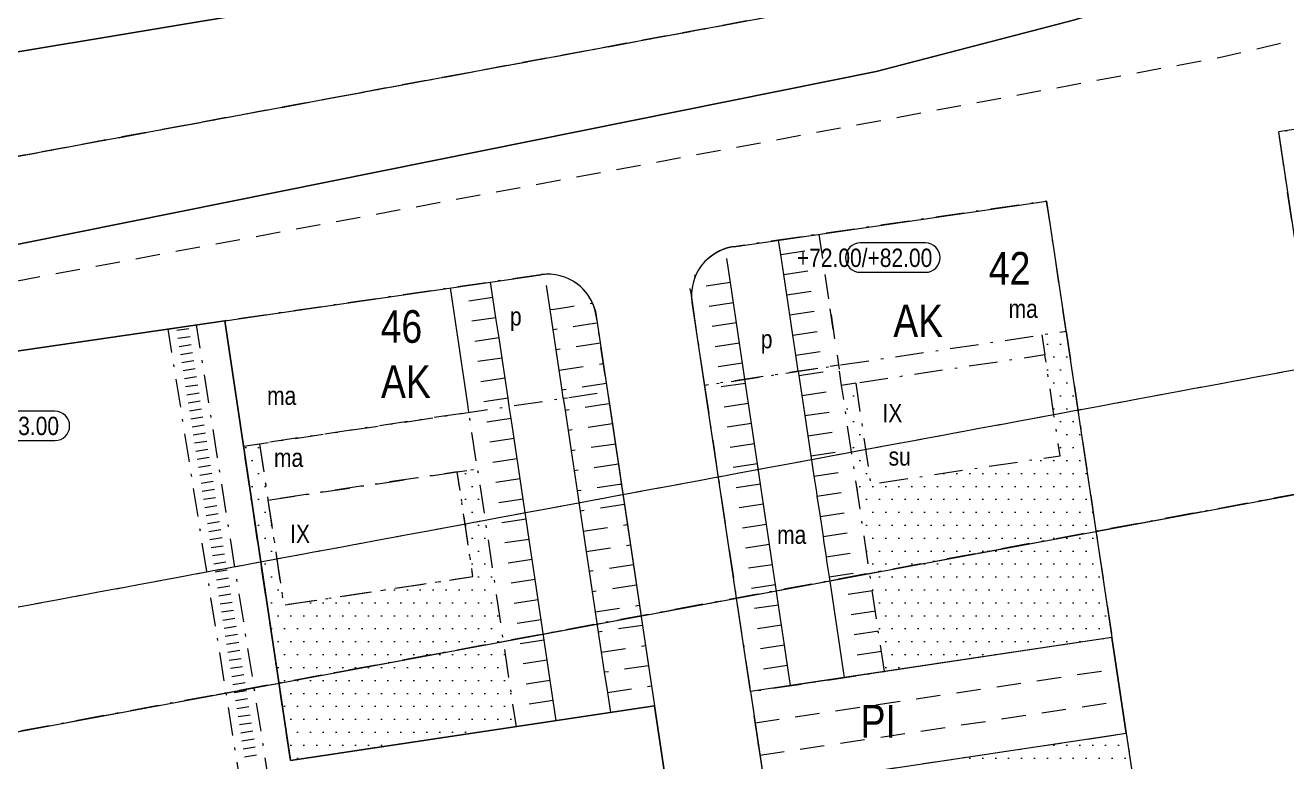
# Model space of a CAD drawing. Header units: metres. Extents: x 24485995 to 24488038, y 6819999 to 6822001.
# Drawn here: x 24486296.8 to 24486451.7, y 6821417.2 to 6821507.6 of the extents above; entities that cross this region are included whole.
import ezdxf

# ---------------------------------------------------------------- set-up
doc = ezdxf.new("R2010")
doc.units = ezdxf.units.M
for name, pattern in [('k10020', [0]), ('k10040', [10.3, 3.5, -1.5, 0.3, -1.5, 3.5]), ('k10050', [8, 3, -2, 3]), ('k10li0', [0]), ('k10rt0', [0]), ('k10vi1', [0])]:
    doc.linetypes.add(name, pattern=pattern)
for name, color, linetype, lineweight in [('AK_AsemakaavaTeksti_Korttelinumero', 7, 'Continuous', 0), ('AK_AsemakaavaViiva_Kaupunginosan_raja', 7, 'Continuous', 0), ('AK_Kaavamerkinta_Kayttotarkoitusalue', 7, 'Continuous', 0), ('AK_KayttotarkoitusSymboliViiva_Liikennealueen_kuvio', 12, 'Continuous', 0), ('AK_KayttotarkoitusSymboliViiva_Rautatiealueen_kuvio', 14, 'Continuous', 0), ('AK_KayttotarkoitusSymboliViiva_Virkistysalueen_kuvio_murtoviiva', 7, 'Continuous', 0), ('AK_KayttotarkoitusViiva', 7, 'Continuous', 0), ('AK_LiikennointiViiva_Polkuviivoitus', 7, 'Continuous', 0), ('AK_MaanalainenkSymboli', 132, 'Continuous', 0), ('AK_MaanalainenkTeksti_Korkeusmerkinta', 132, 'Continuous', 0), ('AK_MaanalainenkViiva_Alueenosan_raja', 132, 'Continuous', 0), ('AK_MaanalainenkViiva_Liikennealueen_kuvio', 132, 'Continuous', 0), ('AK_MaanalainenkViiva_Ohj_Alueenosan_raja', 132, 'Continuous', 0), ('AK_MuuAsemakaavaTeksti_Alueenosan_kayttotarkoitus', 7, 'Continuous', 0), ('AK_MuuAsemakaavaViiva_alueenosan_raja', 7, 'Continuous', 0), ('AK_MuuAsemakaavaViiva_Ohj_alueenosan_raja', 7, 'Continuous', 0), ('AK_Poistettava_merkintä', 7, 'Continuous', 0), ('AK_RakennusalaTeksti_Kerrosala_tai_luku', 7, 'Continuous', 0), ('AK_RakentaminenTeksti_Korkeusmerkinta_ja_soikio', 7, 'Continuous', 0), ('AK_YmparistoAlue_Istutettava_alue', 7, 'Continuous', 0)]:
    doc.layers.add(name, color=color, linetype=linetype, lineweight=lineweight)
doc.styles.add('ArialNarrow', font='ARIALN.TTF')
pattern_1 = [(0, (0, 0), (0.79375, 1.5875), [0, -1.5875])]

# ---------------------------------------------------------------- blocks, each defined once
blk = doc.blocks.new('AKP43')
at = {"layer": 'AK_RakentaminenTeksti_Korkeusmerkinta_ja_soikio', "color": 7, "linetype": 'Continuous', "lineweight": 13}
for p, q in [((4, 1.800000000745058), (-4, 1.800000000745058)), ((-4, -1.799999999813735), (4, -1.799999999813735))]:
    blk.add_line(p, q, dxfattribs=at)
for centre, start, end in [((-4, 0), 90, 270), ((4, 0), 270, 90)]:
    blk.add_arc(centre, 1.8, start, end, dxfattribs=at)

msp = doc.modelspace()

# ---------------------------------------------------------------- hatches: boundary and pattern name
at = {"layer": 'AK_YmparistoAlue_Istutettava_alue', "linetype": 'Continuous', "lineweight": 0}
h = msp.add_hatch(dxfattribs=at)
h.set_pattern_fill('DOTS', style=0)
h.set_pattern_definition(pattern_1)
h.paths.add_polyline_path([(24486397.8672886, 6821457.92960814), (24486398.2384609, 6821455.45909154), (24486398.6096333, 6821452.98857494), (24486398.9066112, 6821451.00814178), (24486398.9809057, 6821450.51805834), (24486399.3437783, 6821448.037441831), (24486399.7150507, 6821445.56692523), (24486399.7892452, 6821445.07684179), (24486400.0862232, 6821443.09640863), (24486400.1605177, 6821442.60632519), (24486400.4574956, 6821440.625892031), (24486400.8286681, 6821438.15537543), (24486401.1998405, 6821435.674859131), (24486401.571113, 6821433.20434253), (24486401.9422855, 6821430.73382592), (24486402.3052584, 6821428.26320912), (24486404.0376033, 6821428.52334463), (24486404.5325876, 6821428.5933549), (24486427.2762706, 6821432.004729271), (24486430.2460797, 6821432.44489477), (24486424.6201846, 6821470.022920831), (24486421.6503735, 6821469.58275414), (24486422.0215471, 6821467.11223704), (24486423.8776152, 6821454.74955785), (24486401.1257402, 6821451.33828735), (24486400.630756, 6821451.26817708), (24486399.3109492, 6821460.10010369), (24486398.7829788, 6821463.63093066), (24486397.050534, 6821463.370796861), (24486397.12483, 6821462.88070643), (24486397.4960097, 6821460.40015538)], flags=0)
h = msp.add_hatch(dxfattribs=at)
h.set_pattern_fill('DOTS', style=0)
h.set_pattern_definition(pattern_1)
h.paths.add_polyline_path([(24486354.6070705, 6821421.12053088), (24486357.0818922, 6821421.49068165), (24486356.7107208, 6821423.96119825), (24486356.3394494, 6821426.43171485), (24486355.9764777, 6821428.912231361), (24486355.6053063, 6821431.38274796), (24486355.234135, 6821433.85326456), (24486354.8628636, 6821436.323781161), (24486354.4916923, 6821438.79439776), (24486354.120521, 6821441.27491406), (24486353.7492497, 6821443.74543066), (24486353.3862781, 6821446.21594747), (24486353.0151069, 6821448.68646407), (24486352.6439356, 6821451.15698067), (24486352.3469587, 6821453.13741383), (24486349.8721377, 6821452.767263061), (24486351.802388, 6821439.91449692), (24486328.5555268, 6821436.43322015), (24486326.6334792, 6821449.2859865), (24486325.5940616, 6821456.20745286), (24486323.6225246, 6821455.91731228), (24486329.3968671, 6821417.34901373), (24486331.3684048, 6821417.63915432)], flags=0)
h = msp.add_hatch(dxfattribs=at)
h.set_pattern_fill('DOTS', style=0)
h.set_pattern_definition(pattern_1)
h.paths.add_polyline_path([(24486416.7002428, 6821387.81478251), (24486420.6599186, 6821388.4150635), (24486424.6195302, 6821361.96935611), (24486424.6937247, 6821361.469272951), (24486412.8227968, 6821359.69862909), (24486412.7486022, 6821360.18871253), (24486413.1197749, 6821357.718195931), (24486440.8130963, 6821361.85976546), (24486440.5161188, 6821363.84019934), (24486440.4419244, 6821364.34028266), (24486432.3743243, 6821418.221874841), (24486432.0031515, 6821420.692391501), (24486400.3500458, 6821415.960529331), (24486400.7295181, 6821413.490012941), (24486404.6809931, 6821414.080194021), (24486412.5921427, 6821415.2606564)], flags=0)

# ---------------------------------------------------------------- linework, layer by layer
at = {"layer": 'AK_AsemakaavaViiva_Kaupunginosan_raja', "linetype": 'k10020', "lineweight": 9, "flags": 128}
for points in [[(24486401.29204075, 6821501.900177225), (24486425.53338839, 6821508.186105141)], [(24486359.01624013, 6821493.398112214), (24486401.29204075, 6821501.900177225)], [(24486278.07331529, 6821477.122073819), (24486359.01624013, 6821493.398112214)]]:
    msp.add_lwpolyline(points, dxfattribs=at)
at = {"layer": 'AK_KayttotarkoitusSymboliViiva_Liikennealueen_kuvio', "linetype": 'k10li0', "lineweight": 9, "flags": 128}
msp.add_lwpolyline([(24486000, 6821425.500190924), (24486013.6398153, 6821432.859331683), (24486026.38852143, 6821439.340009398), (24486074.79640939, 6821463.813811349), (24486103.41678396, 6821474.351975457), (24486128.42827334, 6821478.083059792), (24486159.75965317, 6821481.543854633), (24486293.95184299, 6821503.997243647), (24486396.09324783, 6821520.98987681), (24486417.05973333, 6821526.917501053), (24486466.2954056, 6821543.031268092), (24486502.10350557, 6821560.779783763), (24486532.29089796, 6821578.989529117), (24486551.95548594, 6821590.851406648), (24486571.95315406, 6821608.721945092), (24486590.30687026, 6821626.509457259), (24486678.92765814, 6821714.910477355), (24486684.24501708, 6821720.111515576), (24486713.71890232, 6821745.611937463), (24486745.64941538, 6821767.960839082), (24486779.70094824, 6821786.922189181), (24486821.79794202, 6821807.609157456), (24486825.389861, 6821809.374104287), (24486857.2692612, 6821830.053951267), (24486858.12932962, 6821835.472358136), (24486858.85338758, 6821840.028858011), (24486883.27095592, 6821853.628022503), (24486891.36782158, 6821858.137717559), (24486898.90849632, 6821862.337753165), (24486947.54820846, 6821888.237732824), (24486973.60834884, 6821901.12056636)], dxfattribs=at)
at = {"layer": 'AK_KayttotarkoitusSymboliViiva_Rautatiealueen_kuvio', "linetype": 'k10rt0', "lineweight": 9, "flags": 128}
for points in [[(24486973.70004607, 6821845.735824703), (24486938.54616151, 6821836.784898624), (24486920.71952735, 6821834.177607325), (24486912.18474538, 6821832.968472283), (24486900.84697456, 6821828.203675442), (24486884.75837801, 6821825.016499665), (24486869.56076479, 6821822.006315667), (24486849.08728428, 6821817.336109929), (24486825.389861, 6821809.374104287), (24486821.79794202, 6821807.609157456), (24486779.70094824, 6821786.922189181), (24486745.64941538, 6821767.960839082), (24486713.71890232, 6821745.611937463), (24486684.24501708, 6821720.111515576), (24486678.92765814, 6821714.910477355), (24486590.30687026, 6821626.509457259), (24486571.95315406, 6821608.721945092), (24486551.95548594, 6821590.851406648), (24486532.29089796, 6821578.989529117), (24486502.10350557, 6821560.779783763), (24486466.2954056, 6821543.031268092), (24486417.05973333, 6821526.917501053), (24486396.09324783, 6821520.98987681), (24486293.95184299, 6821503.997243647), (24486159.75965317, 6821481.543854633), (24486128.42827334, 6821478.083059792), (24486103.41678396, 6821474.351975457), (24486074.79640939, 6821463.813811349), (24486026.38852143, 6821439.340009398), (24486013.6398153, 6821432.859331683), (24486000, 6821425.500190924)], [(24486005.99423399, 6821388.563226432), (24486010.03913895, 6821390.920135058), (24486024.96278829, 6821399.615795745), (24486023.83879859, 6821401.644907457), (24486054.41108473, 6821418.713188458), (24486086.9603247, 6821436.884434412), (24486131.07835583, 6821452.758134727), (24486158.37279671, 6821459.763215926), (24486200.61294091, 6821468.838732268), (24486278.07331529, 6821477.122073819), (24486359.01624013, 6821493.398112214), (24486401.29204075, 6821501.900177225), (24486425.53338839, 6821508.186105141), (24486468.81518039, 6821521.221966089), (24486475.51799534, 6821523.240102465), (24486515.40295256, 6821541.250767545), (24486514.24502157, 6821545.71361188), (24486520.09688067, 6821549.513682462), (24486546.33428752, 6821566.382731635), (24486550.86419539, 6821569.300690281), (24486566.09888551, 6821579.111557184), (24486567.9788536, 6821580.744515781), (24486585.53755558, 6821595.994138113), (24486602.25927178, 6821610.517793327), (24486654.71841965, 6821664.046775838), (24486688.27501062, 6821696.478347421), (24486716.5307492, 6821720.856578141), (24486757.00818983, 6821751.965987767), (24486766.04901172, 6821756.975892978), (24486821.79757629, 6821783.229790713), (24486839.62614969, 6821791.625626315), (24486894.16770484, 6821804.31835214), (24486913.04722407, 6821808.71254201), (24486973.74101669, 6821820.316645614)]]:
    msp.add_lwpolyline(points, dxfattribs=at)
at = {"layer": 'AK_KayttotarkoitusSymboliViiva_Virkistysalueen_kuvio_murtoviiva', "linetype": 'k10vi1', "lineweight": 9, "flags": 128}
for points in [[(24486217.78521296, 6821397.62708182), (24486219.10800002, 6821388.792594674), (24486263.49272454, 6821395.436764717), (24486267.8685843, 6821366.202720115), (24486272.29930454, 6821336.603458169), (24486227.91572938, 6821329.957592281), (24486229.72459888, 6821318.156989726), (24486274.109174, 6821324.8008557), (24486282.91453034, 6821265.957832393), (24486238.53095518, 6821259.313966445), (24486240.28881804, 6821247.565361107), (24486284.67340033, 6821254.20922708), (24486293.47974031, 6821195.366203799), (24486313.25811803, 6821198.326589695), (24486303.28485212, 6821264.96235118), (24486295.885393, 6821314.40969011), (24486335.44313156, 6821320.330475562), (24486341.64167412, 6821278.913873076), (24486346.46952032, 6821279.635972115), (24486349.9304101, 6821280.1540431), (24486341.71801942, 6821335.015191885), (24486386.42862277, 6821341.709108896), (24486384.66875727, 6821353.458712396), (24486339.95914874, 6821346.76379544), (24486331.15182868, 6821405.596810191), (24486375.86241993, 6821412.290727202), (24486374.10355327, 6821424.039330756), (24486329.39296716, 6821417.345413746), (24486321.31644452, 6821471.298359509), (24486253.61091347, 6821461.442486028), (24486261.72477248, 6821407.237825497), (24486220.30791907, 6821401.03813058)], [(24486386.29635679, 6821422.831635979), (24486387.61104875, 6821414.049968155), (24486432.00465143, 6821420.696891409), (24486430.24677972, 6821432.445494774), (24486388.81910995, 6821426.242791293)]]:
    msp.add_lwpolyline(points, dxfattribs=at)
at = {"layer": 'AK_KayttotarkoitusViiva', "linetype": 'Continuous', "lineweight": 20, "flags": 128}
for points in [[(24486000, 6821425.500190924), (24486013.6398153, 6821432.859331683), (24486026.38852143, 6821439.340009398), (24486074.79640939, 6821463.813811349), (24486103.41678396, 6821474.351975457), (24486128.42827334, 6821478.083059792), (24486159.75965317, 6821481.543854633), (24486293.95184299, 6821503.997243647), (24486396.09324783, 6821520.98987681), (24486417.05973333, 6821526.917501053), (24486466.2954056, 6821543.031268092), (24486502.10350557, 6821560.779783763), (24486532.29089796, 6821578.989529117), (24486551.95548594, 6821590.851406648), (24486571.95315406, 6821608.721945092), (24486590.30687026, 6821626.509457259), (24486678.92765814, 6821714.910477355)], [(24486468.81518039, 6821521.221966089), (24486425.53338839, 6821508.186105141), (24486401.29204075, 6821501.900177225), (24486359.01624013, 6821493.398112214), (24486278.07331529, 6821477.122073819), (24486200.61294091, 6821468.838732268), (24486158.37279671, 6821459.763215926), (24486131.07835583, 6821452.758134727), (24486086.9603247, 6821436.884434412), (24486054.41108473, 6821418.713188458)], [(24486511.45477499, 6821503.602679318), (24486450.70354328, 6821494.506221113), (24486454.92222778, 6821466.322157175)], [(24486383.77049559, 6821480.393355581), (24486422.23035415, 6821485.99667642), (24486430.24677972, 6821432.445494774)], [(24486321.31644452, 6821471.298359509), (24486360.14022028, 6821476.953043573)], [(24486385.85218073, 6821425.79857171), (24486378.70164187, 6821473.567332007)], [(24486253.61091347, 6821461.442486028), (24486321.31644452, 6821471.298359509)], [(24486321.31644452, 6821471.298359509), (24486329.39296716, 6821417.345413745), (24486374.10355326, 6821424.039330756)], [(24486366.93901015, 6821471.904138288), (24486374.10355326, 6821424.039330756)], [(24486430.24677972, 6821432.445494774), (24486385.85218073, 6821425.79857171)], [(24486430.24677972, 6821432.445494774), (24486432.00465142, 6821420.696891409)], [(24486385.85218073, 6821425.79857171), (24486387.61104875, 6821414.049968155)], [(24486374.10355326, 6821424.039330756), (24486375.86241993, 6821412.290727201)], [(24486387.61104875, 6821414.049968155), (24486432.00465142, 6821420.696891409)], [(24486432.00465142, 6821420.696891409), (24486440.81199641, 6821361.863865311)]]:
    msp.add_lwpolyline(points, dxfattribs=at)
at = {"layer": 'AK_KayttotarkoitusViiva', "linetype": 'Continuous', "lineweight": 20}
msp.add_arc((24486361.00644853, 6821471.017461781), 5.998456685612823, 8.500465592234432, 98.30302914383877, dxfattribs=at)
msp.add_ellipse((24486384.63563924, 6821474.455898121), major_axis=(-0.8651437286187149, 5.937457450736437), ratio=0.9999999999999999, start_param=0, end_param=1.57474234042806, dxfattribs=at)
at = {"layer": 'AK_LiikennointiViiva_Polkuviivoitus', "linetype": 'Continuous', "lineweight": 0, "flags": 128}
for points in [[(24486315.42633686, 6821470.138453851), (24486316.90784577, 6821470.374069384)], [(24486315.58342927, 6821469.150838014), (24486317.06494384, 6821469.386454535)], [(24486315.74052169, 6821468.163222196), (24486317.2220419, 6821468.398839702)], [(24486315.8976141, 6821467.175606396), (24486317.37913996, 6821467.411224889)], [(24486316.0547065, 6821466.187990612), (24486317.53623802, 6821466.423610093)], [(24486316.21179891, 6821465.200374852), (24486317.69333608, 6821465.435995317)], [(24486316.36889132, 6821464.212759107), (24486317.85043414, 6821464.448380559)], [(24486316.52598371, 6821463.225143382), (24486318.00753219, 6821463.460765821)], [(24486316.68307611, 6821462.237527674), (24486318.16463023, 6821462.473151099)], [(24486316.8401685, 6821461.249911987), (24486318.32172828, 6821461.485536397)], [(24486316.9972609, 6821460.262296318), (24486318.47882633, 6821460.497921717)], [(24486317.15435328, 6821459.274680667), (24486318.63592436, 6821459.510307054)], [(24486317.31144566, 6821458.287065033), (24486318.7930224, 6821458.522692407)], [(24486317.46852826, 6821457.299494993), (24486318.95011327, 6821457.535111179)], [(24486317.62560923, 6821456.311932584), (24486319.10719973, 6821456.547550513)], [(24486317.78269016, 6821455.324370359), (24486319.26428614, 6821455.55999003)], [(24486317.93977105, 6821454.336808314), (24486319.42137254, 6821454.572429729)], [(24486318.0968519, 6821453.349246455), (24486319.57845889, 6821453.584869609)], [(24486318.25393272, 6821452.361684778), (24486319.73554519, 6821452.597309675)], [(24486318.41101351, 6821451.374123286), (24486319.89263147, 6821451.609749924)], [(24486318.56809424, 6821450.386561972), (24486320.04971771, 6821450.622190356)], [(24486318.72517495, 6821449.399000845), (24486320.2068039, 6821449.634630969)], [(24486318.88225562, 6821448.4114399), (24486320.36389007, 6821448.647071767)], [(24486319.03933625, 6821447.42387914), (24486320.52097619, 6821447.659512748)], [(24486319.19641684, 6821446.436318559), (24486320.67806228, 6821446.671953912)], [(24486319.3534974, 6821445.448758164), (24486320.83514833, 6821445.684395258)], [(24486319.51057792, 6821444.461197954), (24486320.99223435, 6821444.696836788)], [(24486319.6676584, 6821443.473637924), (24486321.14932032, 6821443.709278504)], [(24486319.82473885, 6821442.486078076), (24486321.30640626, 6821442.7217204)], [(24486319.98181925, 6821441.498518413), (24486321.46349216, 6821441.73416248)], [(24486320.13889962, 6821440.510958933), (24486321.62057802, 6821440.746604742)], [(24486320.29597995, 6821439.523399636), (24486321.77766386, 6821439.759047187)], [(24486320.45306025, 6821438.535840521), (24486321.93474845, 6821438.771495954)], [(24486320.61014052, 6821437.54828159), (24486322.09183275, 6821437.783946231)], [(24486320.76722072, 6821436.560722844), (24486322.24891705, 6821436.796396505)], [(24486320.92430091, 6821435.573164279), (24486322.40600136, 6821435.808846781)], [(24486321.08138106, 6821434.585605895), (24486322.56308566, 6821434.821297059)], [(24486321.23846117, 6821433.598047697), (24486322.72016998, 6821433.833747334)], [(24486321.39554125, 6821432.610489681), (24486322.8772543, 6821432.846197609)], [(24486321.55262128, 6821431.622931851), (24486323.03433861, 6821431.858647887)], [(24486321.70970127, 6821430.635374198), (24486323.19142294, 6821430.871098162)], [(24486321.86678075, 6821429.647819257), (24486323.34850726, 6821429.883548438)], [(24486322.0238594, 6821428.660268634), (24486323.50559159, 6821428.895998714)], [(24486322.18093805, 6821427.67271801), (24486323.66267592, 6821427.908448992)], [(24486322.3380167, 6821426.685167382), (24486323.81976026, 6821426.920899268)], [(24486322.49509536, 6821425.697616758), (24486323.97684459, 6821425.933349545)], [(24486322.65217403, 6821424.710066132), (24486324.13392894, 6821424.945799821)], [(24486322.80925268, 6821423.722515509), (24486324.29101328, 6821423.958250096)], [(24486322.96633135, 6821422.734964881), (24486324.44809762, 6821422.970700373)], [(24486323.12341003, 6821421.747414256), (24486324.60518197, 6821421.98315065)], [(24486323.2804887, 6821420.759863632), (24486324.76226633, 6821420.995600925)], [(24486323.43756737, 6821419.772313008), (24486324.91935068, 6821420.008051201)], [(24486323.59464606, 6821418.784762382), (24486325.07643504, 6821419.020501478)], [(24486323.75172473, 6821417.797211756), (24486325.2335194, 6821418.032951753)]]:
    msp.add_lwpolyline(points, dxfattribs=at)
at = {"layer": 'AK_MaanalainenkViiva_Alueenosan_raja', "linetype": 'k10040', "lineweight": 5, "flags": 128}
for points in [[(24487904.87361478, 6822000), (24487912.66284948, 6821965.547976473), (24487865.91136703, 6821959.023233232), (24487839.00619374, 6821960.380583877), (24487795.62629104, 6821934.664907007), (24487733.22875406, 6821897.545141296), (24487490.510862, 6821748.591781736), (24487460.3801885, 6821729.374021492), (24487429.63895261, 6821710.439940128), (24487387.97988486, 6821686.566355907), (24487345.69957396, 6821664.46906561), (24487302.60738452, 6821644.026461491), (24487279.84107781, 6821634.2464034), (24487264.67166211, 6821627.98431945), (24487270.51552001, 6821613.251548915), (24487232.97410927, 6821598.363847012), (24487181.74592813, 6821580.346975229), (24487129.78396214, 6821564.570710141), (24487077.1861056, 6821551.064810015), (24487055.54982226, 6821546.214902224), (24487022.13461854, 6821539.734683873), (24487007.30555641, 6821528.531753907), (24486995.33731901, 6821519.49009478), (24486983.33516304, 6821510.493508863), (24486970.66175149, 6821502.470126279), (24486957.19624962, 6821495.861777741), (24486943.09603314, 6821490.745696072), (24486928.63298261, 6821486.769390621), (24486923.49114936, 6821485.99819088), (24486908.85468889, 6821483.802460931), (24486903.4165291, 6821482.986622904), (24486900.74834574, 6821482.586340739), (24486891.59202226, 6821484.389481076), (24486877.62462682, 6821489.857638838), (24486864.68187993, 6821497.438757803), (24486853.08101586, 6821506.947007664), (24486732.65993438, 6821483.587592342), (24486723.16988507, 6821482.645788054), (24486713.63744644, 6821482.362874729), (24486704.10830397, 6821482.740207276), (24486694.62813206, 6821483.775978277), (24486685.24237313, 6821485.465222054), (24486671.58047312, 6821487.444848998), (24486657.8127737, 6821486.434926826), (24486560.79676686, 6821470.077746279), (24486112.19613158, 6821386.781519877), (24486064.08721448, 6821378.832821947), (24486015.55370751, 6821372.777475479), (24486000, 6821371.459941946)], [(24486000, 6821441.035486626), (24486006.51055034, 6821441.618322921), (24486037.68157107, 6821445.255980505), (24486068.74285595, 6821449.734492408), (24486099.77202638, 6821455.063633296), (24486440.30972244, 6821518.286961881), (24486475.1595747, 6821526.455787761), (24486665.20312393, 6821561.747659622), (24486731.00483324, 6821589.689921978), (24486824.72015032, 6821608.390456507), (24486847.28745229, 6821612.893574976), (24486930.26530436, 6821629.450788696), (24486952.75666698, 6821633.937925419)]]:
    msp.add_lwpolyline(points, dxfattribs=at)
at = {"layer": 'AK_MaanalainenkViiva_Liikennealueen_kuvio', "linetype": 'k10li0', "lineweight": 5, "flags": 128}
for points in [[(24486000, 6821371.459941946), (24486015.55370751, 6821372.777475479), (24486064.08721448, 6821378.832821947), (24486112.19613158, 6821386.781519877), (24486560.79676686, 6821470.077746279), (24486657.8127737, 6821486.434926826), (24486671.58047312, 6821487.444848998), (24486685.24237313, 6821485.465222054), (24486694.62813206, 6821483.775978277), (24486704.10830397, 6821482.740207276), (24486713.63744644, 6821482.362874729), (24486723.16988507, 6821482.645788054), (24486732.65993438, 6821483.587592342), (24486853.08101586, 6821506.947007664), (24486864.68187993, 6821497.438757803), (24486877.62462682, 6821489.857638838), (24486891.59202226, 6821484.389481076), (24486900.74834574, 6821482.586340739), (24486903.4165291, 6821482.986622904), (24486908.85468889, 6821483.802460931), (24486923.49114936, 6821485.99819088), (24486928.63298261, 6821486.769390621), (24486943.09603314, 6821490.745696072), (24486957.19624962, 6821495.861777741), (24486970.66175149, 6821502.470126279), (24486983.33516304, 6821510.493508863), (24486995.33731901, 6821519.49009478), (24487007.30555641, 6821528.531753907), (24487022.13461854, 6821539.734683873), (24487055.54982226, 6821546.214902224), (24487077.1861056, 6821551.064810015), (24487129.78396214, 6821564.570710141), (24487181.74592813, 6821580.346975229), (24487232.97410927, 6821598.363847012), (24487270.51552001, 6821613.251548915), (24487264.67166211, 6821627.98431945), (24487279.84107781, 6821634.2464034), (24487302.60738452, 6821644.026461491), (24487345.69957396, 6821664.46906561), (24487387.97988486, 6821686.566355907), (24487429.63895261, 6821710.439940128), (24487460.3801885, 6821729.374021492), (24487490.510862, 6821748.591781736), (24487733.22875406, 6821897.545141296), (24487795.62629104, 6821934.664907007), (24487839.00619374, 6821960.380583877), (24487865.91136703, 6821959.023233232), (24487912.66284948, 6821965.547976473), (24487904.87361478, 6822000)], [(24486952.75666698, 6821633.937925419), (24486930.26530436, 6821629.450788696), (24486847.28745229, 6821612.893574976), (24486824.72015032, 6821608.390456507), (24486731.00483324, 6821589.689921978), (24486665.20312393, 6821561.747659622), (24486475.1595747, 6821526.455787761), (24486440.30972244, 6821518.286961881), (24486099.77202638, 6821455.063633296), (24486068.74285595, 6821449.734492408), (24486037.68157107, 6821445.255980505), (24486006.51055034, 6821441.618322921), (24486000, 6821441.035486626)]]:
    msp.add_lwpolyline(points, dxfattribs=at)
at = {"layer": 'AK_MaanalainenkViiva_Ohj_Alueenosan_raja', "linetype": 'k10050', "lineweight": 5, "flags": 128}
for points in [[(24486000, 6821425.974957629), (24486008.04983709, 6821426.695594965), (24486039.62193151, 6821430.381455087), (24486071.08328405, 6821434.916242789), (24486102.4110762, 6821440.296666589), (24486443.39178116, 6821503.603404675), (24486478.24162368, 6821511.772215958), (24486674.93828571, 6821548.299689063), (24486691.1830518, 6821553.212569921), (24486705.96310273, 6821561.554150122), (24486712.47656316, 6821565.792840132), (24486719.35890751, 6821569.4018494), (24486726.54943561, 6821572.349337096), (24486733.93942276, 6821574.980511087), (24486968.95230106, 6821621.873653551), (24486982.25479571, 6821622.725367483), (24486995.56167304, 6821621.944930144), (24487008.67343405, 6821619.54402332), (24487025.99593863, 6821617.265540414), (24487043.38101058, 6821619.003065493), (24487079.62243222, 6821627.512906465), (24487115.57660186, 6821637.164542367), (24487158.1792231, 6821646.889163306), (24487215.01930819, 6821667.034208128), (24487270.75622987, 6821690.055705404), (24487325.2442119, 6821715.894095032), (24487378.33962444, 6821744.482505399), (24487399.52053005, 6821756.85665916), (24487420.53116028, 6821769.517554832), (24487441.77202309, 6821782.516764118), (24487577.80325762, 6821865.992210007), (24487628.4900544, 6821898.269683968), (24487766.31448046, 6821982.846552528), (24487783.58924551, 6821993.413718481), (24487794.5766772, 6822000)], [(24487904.87339222, 6822000), (24487909.36283025, 6821980.142686132), (24487865.25998219, 6821974.073706715), (24487835.24549861, 6821975.587920698), (24487787.96676784, 6821947.56157241), (24487725.47054499, 6821910.383148302), (24487482.55415126, 6821761.307865121), (24487452.41329662, 6821742.083596319), (24487421.97459453, 6821723.33586581), (24487380.7741803, 6821699.725064206), (24487339.00867076, 6821677.896793846), (24487296.43032693, 6821657.698653143), (24487274.01855171, 6821648.070895205), (24487241.88627379, 6821634.806373271), (24487209.38911433, 6821622.462703989), (24487176.55345565, 6821611.04992382), (24487143.40595414, 6821600.577301731), (24487112.33100671, 6821592.056149246), (24487081.25603137, 6821583.535038142), (24487052.48380855, 6821576.807952903), (24487018.01780948, 6821570.337142857), (24486849.52102042, 6821538.950983053), (24486695.51194739, 6821510.350964483), (24486558.05864524, 6821484.825195177), (24486109.60384977, 6821401.557171783), (24486061.93468444, 6821393.681123991), (24486013.99091123, 6821387.69935043), (24486000, 6821386.514201333)], [(24486903.4165291, 6821482.986622904), (24486908.85468889, 6821483.802460931), (24486923.49114936, 6821485.99819088), (24486928.63298261, 6821486.769390621), (24486943.09603314, 6821490.745696072), (24486957.19624962, 6821495.861777741), (24486970.66175149, 6821502.470126279), (24486983.33516304, 6821510.493508863), (24486995.33731901, 6821519.49009478), (24487007.30555641, 6821528.531753907), (24487022.13461854, 6821539.734683873), (24487055.54982226, 6821546.214902224), (24487077.1861056, 6821551.064810015), (24487129.78396214, 6821564.570710141), (24487181.74592813, 6821580.346975229), (24487232.97410927, 6821598.363847012), (24487270.51552001, 6821613.251548915), (24487264.67166211, 6821627.98431945), (24487279.84107781, 6821634.2464034), (24487302.60738452, 6821644.026461491), (24487345.69957396, 6821664.46906561), (24487387.97988486, 6821686.566355907), (24487429.63895261, 6821710.439940128), (24487460.3801885, 6821729.374021492), (24487490.510862, 6821748.591781736), (24487733.22875406, 6821897.545141296), (24487795.62629104, 6821934.664907007), (24487839.00619374, 6821960.380583877), (24487865.91136703, 6821959.023233232), (24487912.66284948, 6821965.547976473), (24487909.36283025, 6821980.142686132), (24487865.25998219, 6821974.073706715), (24487835.24549861, 6821975.587920698), (24487787.96676784, 6821947.56157241), (24487725.47054499, 6821910.383148302), (24487482.55415126, 6821761.307865121), (24487452.41329662, 6821742.083596319), (24487421.97459453, 6821723.33586581), (24487380.7741803, 6821699.725064206), (24487339.00867076, 6821677.896793846), (24487296.43032693, 6821657.698653143), (24487274.01855171, 6821648.070895205), (24487241.88627379, 6821634.806373271), (24487209.38911433, 6821622.462703989), (24487176.55345565, 6821611.04992382), (24487143.40595414, 6821600.577301731), (24487112.33100671, 6821592.056149246), (24487081.25603137, 6821583.535038142), (24487052.48380855, 6821576.807952903), (24487018.01780948, 6821570.337142857), (24486849.52102042, 6821538.950983053), (24486695.51194739, 6821510.350964483), (24486558.05864524, 6821484.825195177), (24486109.60384977, 6821401.557171783), (24486061.93468444, 6821393.681123991), (24486013.99091123, 6821387.69935043), (24486000, 6821386.514201333)], [(24486847.28745229, 6821612.893574976), (24486824.72015032, 6821608.390456507), (24486731.00483324, 6821589.689921978), (24486665.20312393, 6821561.747659622), (24486475.1595747, 6821526.455787761), (24486440.30972244, 6821518.286961881), (24486099.77202638, 6821455.063633296), (24486068.74285595, 6821449.734492408), (24486037.68157107, 6821445.255980505), (24486006.51055034, 6821441.618322921), (24486000, 6821441.035486626)], [(24486000, 6821425.974957629), (24486008.04983709, 6821426.695594965), (24486039.62193151, 6821430.381455087), (24486071.08328405, 6821434.916242789), (24486102.4110762, 6821440.296666589), (24486443.39178116, 6821503.603404675), (24486478.24162368, 6821511.772215958), (24486674.93828571, 6821548.299689063), (24486691.1830518, 6821553.212569921), (24486705.96310273, 6821561.554150122), (24486712.47656316, 6821565.792840132)], [(24486000, 6821371.459941946), (24486015.55370751, 6821372.777475479), (24486064.08721448, 6821378.832821947), (24486112.19613158, 6821386.781519877), (24486560.79676686, 6821470.077746279), (24486657.8127737, 6821486.434926826), (24486671.58047312, 6821487.444848998), (24486685.24237313, 6821485.465222054), (24486694.62813206, 6821483.775978277), (24486704.10830397, 6821482.740207276), (24486713.63744644, 6821482.362874729), (24486723.16988507, 6821482.645788054), (24486732.65993438, 6821483.587592342), (24486853.08101586, 6821506.947007664), (24486864.68187993, 6821497.438757803), (24486877.62462682, 6821489.857638838), (24486891.59202226, 6821484.389481076), (24486900.74834574, 6821482.586340739), (24486903.4165291, 6821482.986622904)]]:
    msp.add_lwpolyline(points, dxfattribs=at)
at = {"layer": 'AK_MuuAsemakaavaViiva_alueenosan_raja', "linetype": 'k10040', "lineweight": 5, "flags": 128}
for points in [[(24486452.33142208, 6821483.627583251), (24486451.29549929, 6821490.550352924), (24486450.70354328, 6821494.506221113), (24486511.45477499, 6821503.602679318)], [(24486378.70164187, 6821473.567332007), (24486380.2265796, 6821463.380425373), (24486396.68305396, 6821465.843749351), (24486424.62118462, 6821470.025220786), (24486422.23035415, 6821485.99667642), (24486383.77049559, 6821480.393355581)], [(24486360.14022028, 6821476.953043573), (24486321.31644452, 6821471.298359509), (24486323.61942465, 6821455.915112265), (24486368.32996527, 6821462.60916284), (24486366.93901015, 6821471.904138288)], [(24486366.48702425, 6821473.45613199), (24486366.68415299, 6821472.953093976), (24486366.83522341, 6821472.434360218), (24486366.93901015, 6821471.904138288)], [(24486396.01708945, 6821470.292666352), (24486395.64710889, 6821472.765621656)], [(24486314.38959419, 6821470.290580762), (24486317.85351933, 6821470.794470222)], [(24486343.00863057, 6821279.117901131), (24486335.28522106, 6821334.08405899), (24486333.53134928, 6821345.801663601), (24486324.72403073, 6821404.634678351), (24486322.96916958, 6821416.351282964), (24486314.38959419, 6821470.290580762)], [(24486346.46952031, 6821279.635972115), (24486338.75111231, 6821334.571131031), (24486336.99224129, 6821346.319734585), (24486328.18492196, 6821405.152749335), (24486326.42606078, 6821416.901352891), (24486317.85351933, 6821470.794470222)], [(24486424.62118462, 6821470.025220786), (24486430.24677972, 6821432.445494774), (24486402.30865825, 6821428.262909215)], [(24486421.65427338, 6821469.581154262), (24486422.02424701, 6821467.109237202)], [(24486398.78397873, 6821463.629830701), (24486400.63485589, 6821451.268177185), (24486423.87511527, 6821454.747657839), (24486422.02424701, 6821467.109237202), (24486398.78397873, 6821463.629830701)], [(24486380.2265796, 6821463.380425373), (24486385.85218073, 6821425.79857171), (24486402.30865825, 6821428.262909215), (24486397.05303396, 6821463.370796917), (24486396.68305396, 6821465.843749351), (24486380.2265796, 6821463.380425373)], [(24486391.73821097, 6821465.103656773), (24486390.99723457, 6821464.992642548)], [(24486396.68305396, 6821465.843749351), (24486395.94207744, 6821465.732735741)], [(24486396.68305396, 6821465.843749351), (24486396.75704997, 6821465.347758804)], [(24486398.78397873, 6821463.629830701), (24486397.05303396, 6821463.370796917)], [(24486362.89114247, 6821461.795038012), (24486363.38512634, 6821461.869049555)], [(24486325.59736148, 6821456.211152836), (24486326.63327919, 6821449.288386425), (24486349.87353767, 6821452.76786308), (24486352.3454587, 6821453.13791378), (24486351.30852311, 6821460.06075565), (24486325.59736148, 6821456.211152836)], [(24486329.39296716, 6821417.345413745), (24486323.61942465, 6821455.915112265), (24486325.59736148, 6821456.211152836), (24486326.63327919, 6821449.288386425), (24486328.5581267, 6821436.431820259), (24486351.7983881, 6821439.911296916), (24486349.87353767, 6821452.76786308), (24486352.3454587, 6821453.13791378), (24486357.08309221, 6821421.490981671), (24486329.39296716, 6821417.345413745)], [(24486326.63327919, 6821449.288386425), (24486328.5581267, 6821436.431820259), (24486351.7983881, 6821439.911296916), (24486349.87353767, 6821452.76786308), (24486326.63327919, 6821449.288386425)], [(24486398.90391129, 6821451.009141681), (24486398.97790576, 6821450.51315841)], [(24486400.34964583, 6821415.95722942), (24486432.00465142, 6821420.696891409), (24486432.37462433, 6821418.224974759), (24486440.44202435, 6821364.335782794), (24486440.51601876, 6821363.841799289), (24486440.81199641, 6821361.863865311), (24486413.12087488, 6821357.71829595)]]:
    msp.add_lwpolyline(points, dxfattribs=at)
at = {"layer": 'AK_MuuAsemakaavaViiva_alueenosan_raja', "linetype": 'k10040', "lineweight": 5}
for centre, radius, start, end in [((24486385.13169946, 6821473.72724809), 6.851788906711544, 110.1578008338203, 167.1822768404532), ((24486361.10674383, 6821470.063286615), 6.957220617600737, 94.05966568134322, 97.98557639464687), ((24486361.00417505, 6821471.014007331), 6.002133638398228, 24.00874692186642, 88.91156047617086)]:
    msp.add_arc(centre, radius, start, end, dxfattribs=at)
at = {"layer": 'AK_MuuAsemakaavaViiva_Ohj_alueenosan_raja', "linetype": 'k10050', "lineweight": 5, "flags": 128}
for points in [[(24486389.32832773, 6821481.203415728), (24486394.27717911, 6821481.924465046), (24486396.75704997, 6821465.347758804)], [(24486389.59231537, 6821479.442439982), (24486389.32832773, 6821481.203415728)], [(24486383.39549922, 6821475.987388285), (24486382.77052574, 6821480.159344943)], [(24486389.59231537, 6821479.442439982), (24486394.53716599, 6821480.182493743)], [(24486389.96229785, 6821476.969474911), (24486389.59231537, 6821479.442439982)], [(24486389.96229785, 6821476.969474911), (24486394.90714715, 6821477.709535366)], [(24486354.25640629, 6821474.151936505), (24486353.97141241, 6821476.054947136)], [(24486361.2621884, 6821472.674043098), (24486360.61420559, 6821477.003050646)], [(24486383.39549922, 6821475.987388285), (24486378.45065179, 6821475.247318288)], [(24486383.76548325, 6821473.514415345), (24486383.39549922, 6821475.987388285)], [(24486390.33228014, 6821474.497510851), (24486389.96229785, 6821476.969474911)], [(24486349.30956229, 6821473.411849321), (24486349.02156746, 6821475.333865263)], [(24486390.33228014, 6821474.497510851), (24486395.27712812, 6821475.237577999)], [(24486390.70226222, 6821472.025547816), (24486390.33228014, 6821474.497510851)], [(24486354.25640629, 6821474.151936505), (24486349.30956229, 6821473.411849321)], [(24486349.67955549, 6821470.93982972), (24486349.30956229, 6821473.411849321)], [(24486354.62639817, 6821471.6799236), (24486354.25640629, 6821474.151936505)], [(24486361.2621884, 6821472.674043098), (24486361.75917276, 6821472.74805175), (24486363.62211415, 6821473.027083814), (24486366.48702426, 6821473.456131989)], [(24486361.63217831, 6821470.202040197), (24486361.2621884, 6821472.674043098)], [(24486383.76548325, 6821473.514415345), (24486378.82063713, 6821472.774338655)], [(24486384.13546707, 6821471.042443423), (24486383.76548325, 6821473.514415345)], [(24486390.70226222, 6821472.025547816), (24486395.64710889, 6821472.765621656)], [(24486354.62639817, 6821471.6799236), (24486349.67955549, 6821470.93982972)], [(24486354.99638984, 6821469.207911719), (24486354.62639817, 6821471.6799236)], [(24486391.07224409, 6821469.552585818), (24486390.70226222, 6821472.025547816)], [(24486350.04954847, 6821468.467811145), (24486349.67955549, 6821470.93982972)], [(24486367.07200599, 6821471.01514001), (24486366.14603525, 6821470.876123369), (24486361.63217831, 6821470.202040197)], [(24486362.00316799, 6821467.729038336), (24486361.63217831, 6821470.202040197)], [(24486384.13546707, 6821471.042443423), (24486379.19062228, 6821470.302360041)], [(24486384.5054507, 6821468.570472525), (24486384.13546707, 6821471.042443423)], [(24486391.07224409, 6821469.552585818), (24486396.01708945, 6821470.292666352)], [(24486391.44222577, 6821467.079624844), (24486391.07224409, 6821469.552585818)], [(24486354.99638984, 6821469.207911719), (24486350.04954847, 6821468.467811145)], [(24486350.42054124, 6821465.994793602), (24486350.04954847, 6821468.467811145)], [(24486355.36638132, 6821466.734900855), (24486354.99638984, 6821469.207911719)], [(24486367.44199425, 6821468.543145495), (24486362.49915211, 6821467.803048315), (24486362.00316799, 6821467.729038336)], [(24486384.5054507, 6821468.570472525), (24486379.56060722, 6821467.83038245)], [(24486384.87543412, 6821466.097502661), (24486384.5054507, 6821468.570472525)], [(24486355.36638132, 6821466.734900855), (24486350.42054124, 6821465.994793602)], [(24486355.7363726, 6821464.261891015), (24486355.36638132, 6821466.734900855)], [(24486362.3731575, 6821465.256037482), (24486362.00316799, 6821467.729038336)], [(24486391.44222577, 6821467.079624844), (24486396.38706981, 6821467.819712074)], [(24486391.73821097, 6821465.103656773), (24486391.44222577, 6821467.079624844)], [(24486350.79053382, 6821463.521777066), (24486350.42054124, 6821465.994793602)], [(24486362.3731575, 6821465.256037482), (24486367.81198232, 6821466.071152004)], [(24486362.74314681, 6821462.784037657), (24486362.3731575, 6821465.256037482)], [(24486384.87543412, 6821466.097502661), (24486379.93059195, 6821465.357405892)], [(24486385.17142071, 6821464.120527495), (24486384.87543412, 6821466.097502661)], [(24486391.73821097, 6821465.103656773), (24486391.81220725, 6821464.607664882)], [(24486391.81220725, 6821464.607664882), (24486396.75704997, 6821465.347758804)], [(24486355.7363726, 6821464.261891015), (24486350.79053382, 6821463.521777066)], [(24486351.16052621, 6821461.049761565), (24486350.79053382, 6821463.521777066)], [(24486356.10636367, 6821461.789882207), (24486355.7363726, 6821464.261891015)], [(24486368.18197018, 6821463.598159539), (24486363.23913066, 6821462.858048976), (24486362.74314681, 6821462.784037657)], [(24486385.24541734, 6821463.624533822), (24486380.30057649, 6821462.884430357)], [(24486385.24541734, 6821463.624533822), (24486385.17142071, 6821464.120527495)], [(24486385.61540036, 6821461.152565996), (24486385.24541734, 6821463.624533822)], [(24486391.81220725, 6821464.607664882), (24486392.18218852, 6821462.135705945)], [(24486362.89114247, 6821461.795038012), (24486362.74314681, 6821462.784037657)], [(24486368.32996527, 6821462.60916284), (24486368.55195783, 6821461.125168097)], [(24486392.18218852, 6821462.135705945), (24486397.12702993, 6821462.875806559)], [(24486392.18218852, 6821462.135705945), (24486392.55316956, 6821459.66274807)], [(24486356.10636367, 6821461.789882207), (24486351.16052621, 6821461.049761565)], [(24486351.30852311, 6821460.06075565), (24486351.16052621, 6821461.049761565)], [(24486356.25436005, 6821460.800878969), (24486356.10636367, 6821461.789882207)], [(24486356.47635454, 6821459.317874423), (24486356.25436005, 6821460.800878969)], [(24486362.89114247, 6821461.795038012), (24486363.11313592, 6821460.312038856)], [(24486368.55195783, 6821461.125168097), (24486367.62598808, 6821460.986146444), (24486363.11313592, 6821460.312038856)], [(24486363.11313592, 6821460.312038856), (24486363.48312265, 6821457.8390512)], [(24486368.55195783, 6821461.125168097), (24486368.9219453, 6821458.653177682)], [(24486385.61540036, 6821461.152565996), (24486380.67056083, 6821460.412455841)], [(24486385.98538319, 6821458.680599197), (24486385.61540036, 6821461.152565996)], [(24486392.55316956, 6821459.66274807), (24486397.49700969, 6821460.402855354)], [(24486356.47635454, 6821459.317874423), (24486351.53051841, 6821458.577747088)], [(24486356.84633505, 6821456.844915096), (24486356.47635454, 6821459.317874423)], [(24486392.55316956, 6821459.66274807), (24486392.92414707, 6821457.18980675)], [(24486368.9219453, 6821458.653177682), (24486363.97910677, 6821457.91306138), (24486363.48312265, 6821457.8390512)], [(24486363.48312265, 6821457.8390512), (24486363.85309418, 6821455.36613464)], [(24486368.9219453, 6821458.653177682), (24486369.29192015, 6821456.181246164)], [(24486385.98538319, 6821458.680599197), (24486381.04054394, 6821457.94048712)], [(24486386.35635751, 6821456.20767201), (24486385.98538319, 6821458.680599197)], [(24486392.92414707, 6821457.18980675), (24486397.86798858, 6821457.92990815)], [(24486392.92414707, 6821457.18980675), (24486393.29411933, 6821454.717890161)], [(24486356.84633505, 6821456.844915096), (24486351.90149321, 6821456.10481367)], [(24486357.21630641, 6821454.371998535), (24486356.84633505, 6821456.844915096)], [(24486369.29192015, 6821456.181246164), (24486369.03692831, 6821456.14224096), (24486363.85309418, 6821455.36613464)], [(24486369.29192015, 6821456.181246164), (24486369.66289179, 6821453.708329631)], [(24486386.35635751, 6821456.20767201), (24486381.41151587, 6821455.467570585)], [(24486386.7263296, 6821453.73475545), (24486386.35635751, 6821456.20767201)], [(24486357.21630641, 6821454.371998535), (24486352.27146445, 6821453.63189711)], [(24486357.58627779, 6821451.900081947), (24486357.29030069, 6821453.879015176), (24486357.21630641, 6821454.371998535)], [(24486363.85309418, 6821455.36613464), (24486364.22306572, 6821452.89421805)], [(24486393.29411933, 6821454.717890161), (24486398.23796096, 6821455.457991561)], [(24486393.29411933, 6821454.717890161), (24486393.6640916, 6821452.24597357)], [(24486369.66289179, 6821453.708329631), (24486364.71904986, 6821452.96822823), (24486364.22306572, 6821452.89421805)], [(24486364.22306572, 6821452.89421805), (24486364.59303728, 6821450.422301461)], [(24486369.66289179, 6821453.708329631), (24486370.03286348, 6821451.23541307)], [(24486386.7263296, 6821453.73475545), (24486381.78148783, 6821452.994654026)], [(24486387.09630172, 6821451.262838861), (24486386.7263296, 6821453.73475545)], [(24486393.6640916, 6821452.24597357), (24486398.60793335, 6821452.986074971)], [(24486357.58627779, 6821451.900081947), (24486352.64143571, 6821451.159980521)], [(24486357.95624919, 6821449.428165356), (24486357.58627779, 6821451.900081947)], [(24486370.03286348, 6821451.23541307), (24486369.77687166, 6821451.197407811), (24486364.59303728, 6821450.422301461)], [(24486370.03286348, 6821451.23541307), (24486370.40283519, 6821448.76349648)], [(24486387.09630172, 6821451.262838861), (24486382.15145982, 6821450.522737435)], [(24486387.46627385, 6821448.79092227), (24486387.09630172, 6821451.262838861)], [(24486393.6640916, 6821452.24597357), (24486393.96006943, 6821450.268040311)], [(24486357.95624919, 6821449.428165356), (24486353.01140699, 6821448.68806393)], [(24486358.32722057, 6821446.95524882), (24486357.95624919, 6821449.428165356)], [(24486364.59303728, 6821450.422301461), (24486364.96300885, 6821447.9493849)], [(24486393.96006943, 6821450.268040311), (24486394.03406389, 6821449.77305701)], [(24486394.03406389, 6821449.77305701), (24486398.97790576, 6821450.51315841)], [(24486394.03406389, 6821449.77305701), (24486394.40403621, 6821447.301140419)], [(24486370.40283519, 6821448.76349648), (24486365.45899302, 6821448.02339508), (24486364.96300885, 6821447.9493849)], [(24486364.96300885, 6821447.9493849), (24486365.33298045, 6821445.47646834)], [(24486370.40283519, 6821448.76349648), (24486370.77280692, 6821446.291579891)], [(24486387.46627385, 6821448.79092227), (24486382.52143184, 6821448.050820844)], [(24486387.83724596, 6821446.318005735), (24486387.46627385, 6821448.79092227)], [(24486394.40403621, 6821447.301140419), (24486399.3478782, 6821448.04224179)], [(24486358.32722057, 6821446.95524882), (24486353.38237826, 6821446.215147395)], [(24486358.697192, 6821444.482332259), (24486358.32722057, 6821446.95524882)], [(24486394.40403621, 6821447.301140419), (24486394.77400852, 6821444.828223861)], [(24486365.33298045, 6821445.47646834), (24486370.77280692, 6821446.291579891)], [(24486365.33298045, 6821445.47646834), (24486365.70295207, 6821443.004551752)], [(24486370.77280692, 6821446.291579891), (24486371.14377864, 6821443.818663356)], [(24486387.83724596, 6821446.318005735), (24486382.89240384, 6821445.57790431)], [(24486388.20721814, 6821443.845089176), (24486387.83724596, 6821446.318005735)], [(24486394.77400852, 6821444.828223861), (24486399.7188506, 6821445.568325285)], [(24486394.77400852, 6821444.828223861), (24486394.848003, 6821444.334240531)], [(24486358.697192, 6821444.482332259), (24486353.75234957, 6821443.742230836)], [(24486359.06716346, 6821442.01041567), (24486358.697192, 6821444.482332259)], [(24486365.70295207, 6821443.004551752), (24486371.14377864, 6821443.818663356)], [(24486371.14377864, 6821443.818663356), (24486371.5137504, 6821441.345746796)], [(24486388.20721814, 6821443.845089176), (24486383.26237589, 6821443.10498775)], [(24486388.57719032, 6821441.373172586), (24486388.20721814, 6821443.845089176)], [(24486394.848003, 6821444.334240531), (24486395.14398087, 6821442.35630727)], [(24486359.06716346, 6821442.01041567), (24486354.12232091, 6821441.270314245)], [(24486359.43713494, 6821439.538499081), (24486359.06716346, 6821442.01041567)], [(24486365.70295207, 6821443.004551752), (24486366.07392367, 6821440.531635216)], [(24486395.14398087, 6821442.35630727), (24486400.08882307, 6821443.097408665)], [(24486395.14398087, 6821442.35630727), (24486395.21797534, 6821441.862323942)], [(24486395.21797534, 6821441.862323942), (24486395.51395324, 6821439.88439068)], [(24486371.5137504, 6821441.345746796), (24486368.41784902, 6821440.882683286), (24486366.07392367, 6821440.531635216)], [(24486366.07392367, 6821440.531635216), (24486366.44389531, 6821438.059718626)], [(24486371.5137504, 6821441.345746796), (24486371.88372218, 6821438.873830206)], [(24486388.57719032, 6821441.373172586), (24486383.63234795, 6821440.633071161)], [(24486388.94716253, 6821438.901255996), (24486388.57719032, 6821441.373172586)], [(24486395.51395324, 6821439.88439068), (24486400.45879555, 6821440.624492105)], [(24486359.43713494, 6821439.538499081), (24486354.49229227, 6821438.798397656)], [(24486359.8081064, 6821437.065582545), (24486359.43713494, 6821439.538499081)], [(24486371.88372218, 6821438.873830206), (24486366.93887956, 6821438.13372878), (24486366.44389531, 6821438.059718626)], [(24486371.88372218, 6821438.873830206), (24486372.25369398, 6821436.399913675)], [(24486388.94716253, 6821438.901255996), (24486384.00232004, 6821438.16115457)], [(24486389.31713475, 6821436.428339435), (24486388.94716253, 6821438.901255996)], [(24486395.51395324, 6821439.88439068), (24486395.88392562, 6821437.41147412)], [(24486359.8081064, 6821437.065582545), (24486354.8632636, 6821436.32548112)], [(24486360.1780779, 6821434.592665985), (24486359.8081064, 6821437.065582545)], [(24486366.44389531, 6821438.059718626), (24486366.81386698, 6821435.585802095)], [(24486400.82876806, 6821438.152575515), (24486396.94389185, 6821437.570495849), (24486395.88392562, 6821437.41147412)], [(24486395.88392562, 6821437.41147412), (24486396.25389801, 6821434.938557561)], [(24486366.81386698, 6821435.585802095), (24486372.25369398, 6821436.399913675)], [(24486366.81386698, 6821435.585802095), (24486367.18383867, 6821433.114885475)], [(24486372.25369398, 6821436.399913675), (24486372.62366581, 6821433.928997056)], [(24486389.31713475, 6821436.428339435), (24486384.37229214, 6821435.68823801)], [(24486389.68710699, 6821433.955422875), (24486389.31713475, 6821436.428339435)], [(24486401.19874058, 6821435.679658955), (24486400.97374775, 6821435.64665432), (24486396.25389801, 6821434.938557561)], [(24486360.1780779, 6821434.592665985), (24486355.23323498, 6821433.852564559)], [(24486360.54804942, 6821432.120749395), (24486360.1780779, 6821434.592665985)], [(24486389.68710699, 6821433.955422875), (24486384.74226426, 6821433.215321451)], [(24486390.05707924, 6821431.483506285), (24486389.68710699, 6821433.955422875)], [(24486396.25389801, 6821434.938557561), (24486396.62387043, 6821432.46664097)], [(24486372.62366581, 6821433.928997056), (24486367.67882295, 6821433.188895631), (24486367.18383867, 6821433.114885475)], [(24486367.18383867, 6821433.114885475), (24486367.55381037, 6821430.641968914)], [(24486372.62366581, 6821433.928997056), (24486372.99363763, 6821431.456080495)], [(24486401.56871312, 6821433.207742366), (24486400.82673673, 6821433.096727147), (24486396.62387043, 6821432.46664097)], [(24486396.62387043, 6821432.46664097), (24486396.99384287, 6821429.99472438)], [(24486360.54804942, 6821432.120749395), (24486355.6032064, 6821431.380647969)], [(24486360.91802098, 6821429.648832805), (24486360.54804942, 6821432.120749395)], [(24486367.55381037, 6821430.641968914), (24486372.99363763, 6821431.456080495)], [(24486372.99363763, 6821431.456080495), (24486373.3636095, 6821428.984163905)], [(24486390.05707924, 6821431.483506285), (24486385.11223641, 6821430.743404861)], [(24486390.42705153, 6821429.011589696), (24486390.05707924, 6821431.483506285)], [(24486360.91802098, 6821429.648832805), (24486355.97317783, 6821428.90873138)], [(24486361.28799254, 6821427.175916245), (24486360.91802098, 6821429.648832805)], [(24486367.55381037, 6821430.641968914), (24486367.9237821, 6821428.170052325)], [(24486401.93868568, 6821430.735825775), (24486401.70069323, 6821430.699820906), (24486396.99384287, 6821429.99472438)], [(24486396.99384287, 6821429.99472438), (24486397.36381532, 6821427.521807821)], [(24486373.3636095, 6821428.984163905), (24486368.41876641, 6821428.24406248), (24486367.9237821, 6821428.170052325)], [(24486367.9237821, 6821428.170052325), (24486368.29475381, 6821425.69713579)], [(24486373.3636095, 6821428.984163905), (24486373.73358137, 6821426.512247315)], [(24486390.42705153, 6821429.011589696), (24486385.48220857, 6821428.271488271)], [(24486386.42713757, 6821421.961701195), (24486430.82073792, 6821428.608624395)], [(24486390.79702383, 6821426.538673135), (24486390.42705153, 6821429.011589696)], [(24486430.82073792, 6821428.608624395), (24486431.41269472, 6821424.652757949)], [(24486361.28799254, 6821427.175916245), (24486356.34314927, 6821426.43581482)], [(24486361.65796412, 6821424.703999654), (24486361.28799254, 6821427.175916245)], [(24486368.29475381, 6821425.69713579), (24486373.73358137, 6821426.512247315)], [(24486373.73358137, 6821426.512247315), (24486374.10355326, 6821424.039330756), (24486369.15870994, 6821423.29922933), (24486368.66472558, 6821423.2252192)], [(24486361.65796412, 6821424.703999654), (24486356.71312074, 6821423.96389823)], [(24486362.02793572, 6821422.231083095), (24486361.65796412, 6821424.703999654)], [(24486368.29475381, 6821425.69713579), (24486368.66472558, 6821423.2252192)], [(24486387.01909314, 6821418.005834676), (24486431.41269472, 6821424.652757949)], [(24486362.02793572, 6821422.231083095), (24486357.08309221, 6821421.490981671)], [(24486386.42713757, 6821421.961701195), (24486387.01909314, 6821418.005834676)]]:
    msp.add_lwpolyline(points, dxfattribs=at)
at = {"layer": 'AK_Poistettava_merkintä', "linetype": 'k10050', "lineweight": 0, "flags": 128}
msp.add_lwpolyline([(24486397.36381532, 6821427.521807821), (24486396.62283886, 6821427.410792625)], dxfattribs=at)
at = {"layer": 'AK_Poistettava_merkintä', "linetype": 'k10040', "lineweight": 0}
msp.add_arc((24486384.65974408, 6821474.339904265), 6.118417746609718, 98.35694620944753, 107.9854596800044, dxfattribs=at)
at = {"layer": 'AK_Poistettava_merkintä', "linetype": 'k10050', "lineweight": 0}
msp.add_arc((24486372.29387939, 6821473.468753926), 6.408520714227659, 0.8813773310955071, 16.11291116912303, dxfattribs=at)

# ---------------------------------------------------------------- block references
at = {"layer": 'AK_MaanalainenkSymboli', "color": 133, "lineweight": 5, "true_color": 0x40e0d0}
for p in [(24486403.35089199, 6821479.049627623), (24486296.48303051, 6821458.4028934)]:
    msp.add_blockref('AKP43', p, dxfattribs=at)

# ---------------------------------------------------------------- texts
at = {"layer": 'AK_AsemakaavaTeksti_Korttelinumero', "linetype": 'Continuous', "lineweight": 5, "style": 'ArialNarrow'}
for s, p in [('42', (24486415.13524416, 6821475.74503442)), ('46', (24486340.46803819, 6821468.602019297))]:
    msp.add_text(s, height=4, dxfattribs=at).set_placement(p)
at = {"layer": 'AK_Kaavamerkinta_Kayttotarkoitusalue', "linetype": 'Continuous', "lineweight": 0, "style": 'ArialNarrow'}
for s, p in [('AK', (24486403.40399498, 6821469.297400209)), ('AK', (24486340.50750012, 6821461.838268805)), ('PI', (24486399.38979944, 6821420.171336561))]:
    msp.add_text(s, height=4, dxfattribs=at).set_placement(p)
at = {"layer": 'AK_MaanalainenkTeksti_Korkeusmerkinta', "linetype": 'Continuous', "lineweight": 0, "style": 'ArialNarrow'}
for s, p in [('+72.00/+82.00', (24486391.56579492, 6821477.90852542)), ('+73.00/+83.00', (24486284.35507133, 6821457.2778934))]:
    msp.add_text(s, height=2.25, dxfattribs=at).set_placement(p)
at = {"layer": 'AK_MuuAsemakaavaTeksti_Alueenosan_kayttotarkoitus', "linetype": 'Continuous', "lineweight": 0, "style": 'ArialNarrow'}
for s, p in [('ma', (24486417.55958549, 6821471.662719092)), ('p', (24486356.33925191, 6821470.727780034)), ('p', (24486387.13921937, 6821467.928800195)), ('ma', (24486326.52107003, 6821460.987168073)), ('ma', (24486327.37605961, 6821453.382180049)), ('su', (24486402.82242091, 6821453.535159091)), ('ma', (24486389.13629419, 6821443.932895909))]:
    msp.add_text(s, height=2.25, dxfattribs=at).set_placement(p)
at = {"layer": 'AK_RakennusalaTeksti_Kerrosala_tai_luku', "linetype": 'Continuous', "lineweight": 0, "style": 'ArialNarrow'}
for p in [(24486402.07421189, 6821458.853066183), (24486329.3542519, 6821444.040015388)]:
    msp.add_text('IX', height=2.25, dxfattribs=at).set_placement(p)

doc.saveas('drawing.dxf')
